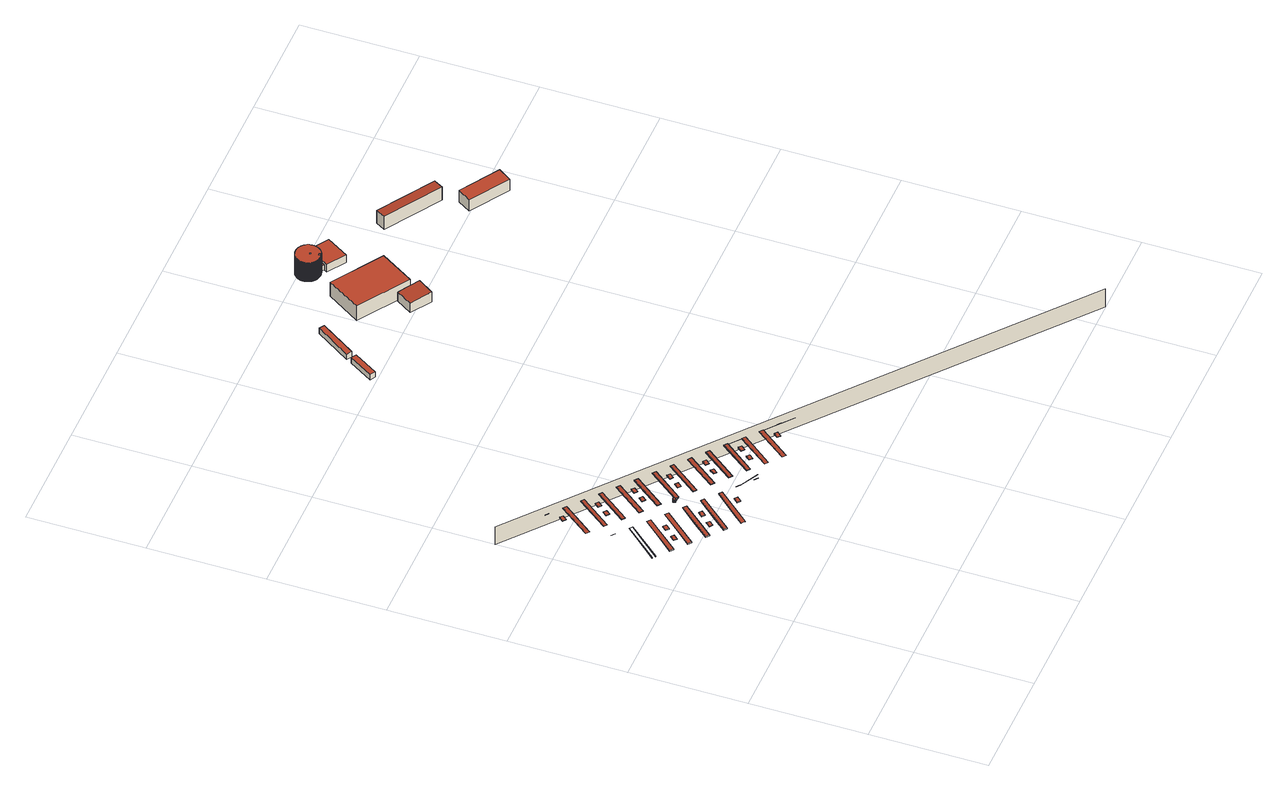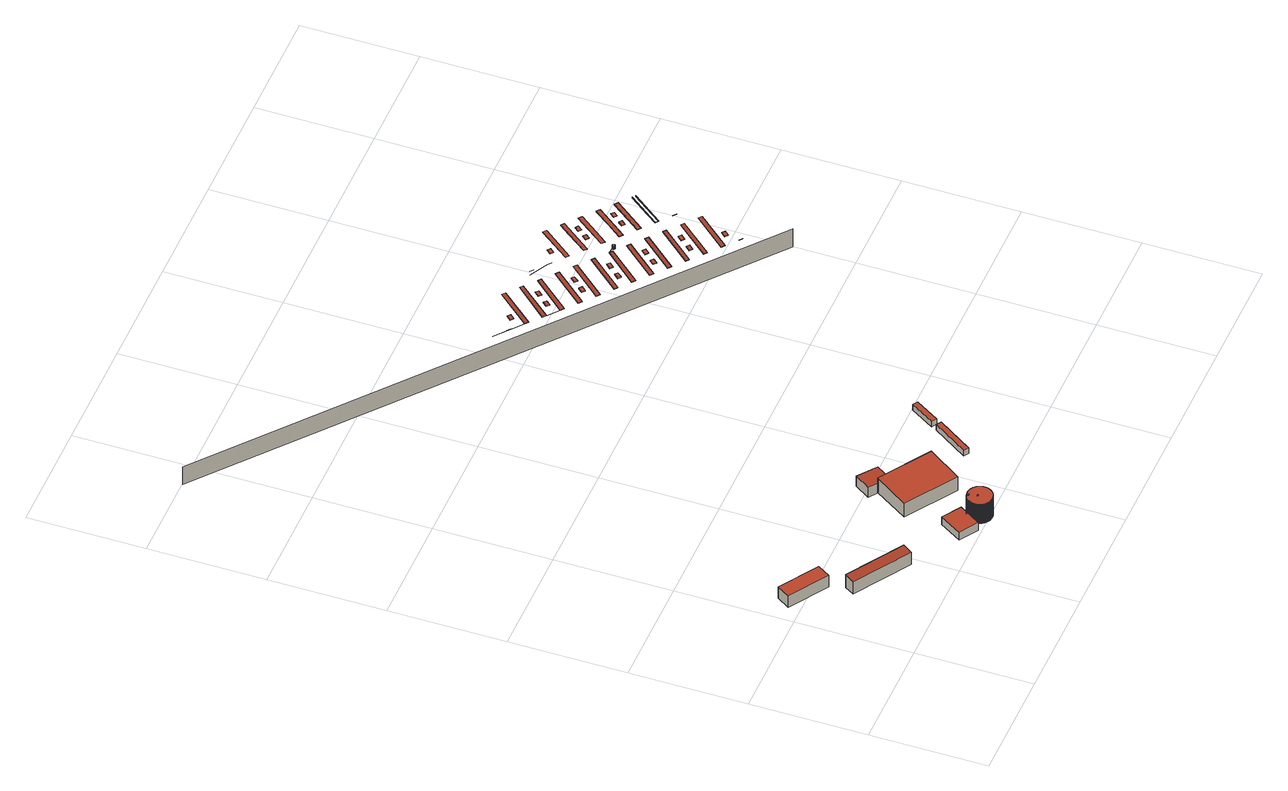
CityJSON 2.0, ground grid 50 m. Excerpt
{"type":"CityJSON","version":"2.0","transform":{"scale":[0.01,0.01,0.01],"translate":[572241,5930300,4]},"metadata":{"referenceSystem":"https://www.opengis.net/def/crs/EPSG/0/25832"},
"CityObjects":{
"building1":{"type":"Building","attributes":{"Grundfläche 2D":"13745.719091","Grundhöhe NN":"4.508"},"children":["building1-1","building1-2","building1-3","building1-4","building1-5","building1-6","building1-7","building1-8","building1-9","building1-10","building1-11","building1-12","building1-13","building1-14","building1-15","building1-16","building1-17","building1-18"],"geometry":[{"type":"MultiSurface","lod":"3","boundaries":[[[0,1,2,3]],[[4,5,6,7,8]],[[9,10,11,12,13]],[[14,15,16,17]],[[2,18,19,3]],[[20,21,22,23]],[[0,3,19,24,25]],[[26,18,2,1,27]],[[28,29,30,31]],[[16,32,33,17]],[[5,12,11,6]],[[34,35,36,37]],[[38,39,32,16,15]],[[40,41,42,43]],[[44,14,17,33,45]],[[46,47,48,49]],[[30,50,51,31]],[[26,24,19,18]],[[52,53,54,55]],[[41,40,56,57]],[[57,56,58,59]],[[35,60,61,36]],[[62,50,30,29,63]],[[64,65,66,67]],[[68,28,31,51,69]],[[48,70,71,49]],[[39,45,33,32]],[[72,73,70,48,47]],[[74,75,76,77]],[[60,35,34,78]],[[78,34,37,79]],[[53,80,81,54]],[[82,46,49,71,83]],[[41,57,59,42]],[[84,85,86,87]],[[88,89,85,84,90]],[[62,69,51,50]],[[91,92,93,94]],[[80,53,52,95]],[[95,52,55,96]],[[75,97,98,76]],[[99,100,87,86,101]],[[60,78,79,61]],[[102,103,104]],[[102,104,105]],[[106,105,104,103]],[[103,102,106]],[[73,83,71,70]],[[107,108,109,106]],[[97,75,74,110]],[[110,74,77,111]],[[92,112,113,93]],[[80,95,96,81]],[[89,101,86,85]],[[112,92,91,114]],[[115,116,117,118]],[[114,91,94,119]],[[108,120,121,109]],[[97,110,111,98]],[[122,123,124,125]],[[126,127,128,129]],[[120,108,107,130]],[[130,107,106,131]],[[116,132,133,117]],[[112,114,119,113]],[[134,135,122]],[[135,136,122]],[[136,137,122]],[[138,139,140,141]],[[142,143,144,145]],[[132,116,115,146]],[[146,115,118,147]],[[127,148,149,128]],[[120,130,131,121]],[[136,135,134]],[[137,136,134]],[[148,127,126,150]],[[151,152,153,154]],[[150,126,129,155]],[[143,156,157,144]],[[132,146,147,133]],[[156,143,142,158]],[[158,142,145,159]],[[152,160,161,153]],[[148,150,155,149]],[[160,152,151,162]],[[162,151,154,163]],[[164,165,166,167]],[[156,158,159,157]],[[165,164,168,169]],[[169,168,170,171]],[[172,173,174,175]],[[160,162,163,161]],[[173,172,176,177]],[[177,176,178,179]],[[163,166,171]],[[165,169,171,166]],[[180,181,182,183]],[[173,177,179,174]],[[184,179,185]],[[186,187,188,185]],[[184,185,188]]],"semantics":{"surfaces":[{"type":"WallSurface"},{"type":"RoofSurface"}],"values":[0,0,0,0,1,0,0,0,0,1,0,0,0,0,0,0,1,0,0,1,0,0,0,0,0,1,0,0,0,1,0,0,0,0,1,0,0,0,1,0,0,0,0,1,1,1,1,0,0,1,0,0,0,0,1,0,0,0,0,0,0,1,0,0,0,1,1,1,0,0,1,0,0,0,1,1,1,0,0,0,0,1,0,0,0,1,0,0,0,1,0,0,0,1,0,1,0,0,0,1,0,1]}}]},
"building1-1":{"type":"BuildingInstallation","parents":["building1"],"geometry":[{"type":"MultiSurface","lod":"3","boundaries":[[[189,190,191,192]],[[192,191,193,194]],[[189,192,194,195]],[[190,189,195,196]],[[191,190,196,193]]],"semantics":{"surfaces":[{"type":"RoofSurface"},{"type":"WallSurface"}],"values":[0,1,1,1,1]}}]},
"building1-2":{"type":"BuildingInstallation","parents":["building1"],"geometry":[{"type":"MultiSurface","lod":"3","boundaries":[[[197,198,199,200]],[[200,199,201,202]],[[197,200,202,203]],[[198,197,203,204]],[[199,198,204,201]]],"semantics":{"surfaces":[{"type":"RoofSurface"},{"type":"WallSurface"}],"values":[0,1,1,1,1]}}]},
"building1-3":{"type":"BuildingInstallation","parents":["building1"],"geometry":[{"type":"MultiSurface","lod":"3","boundaries":[[[205,206,207,208]],[[208,207,209,210]],[[205,208,210,211]],[[206,205,211,212]],[[207,206,212,209]]],"semantics":{"surfaces":[{"type":"RoofSurface"},{"type":"WallSurface"}],"values":[0,1,1,1,1]}}]},
"building1-4":{"type":"BuildingInstallation","parents":["building1"],"geometry":[{"type":"MultiSurface","lod":"3","boundaries":[[[213,214,215,216]],[[216,215,217,218]],[[213,216,218,219]],[[214,213,219,220]],[[215,214,220,217]]],"semantics":{"surfaces":[{"type":"RoofSurface"},{"type":"WallSurface"}],"values":[0,1,1,1,1]}}]},
"building1-5":{"type":"BuildingInstallation","parents":["building1"],"geometry":[{"type":"MultiSurface","lod":"3","boundaries":[[[221,222,223,224]],[[224,223,225,226]],[[221,224,226,227]],[[222,221,227,228]],[[223,222,228,225]]],"semantics":{"surfaces":[{"type":"RoofSurface"},{"type":"WallSurface"}],"values":[0,1,1,1,1]}}]},
"building1-6":{"type":"BuildingInstallation","parents":["building1"],"geometry":[{"type":"MultiSurface","lod":"3","boundaries":[[[229,230,231,232]],[[232,231,233,234]],[[229,232,234,235]],[[230,229,235,236]],[[231,230,236,233]]],"semantics":{"surfaces":[{"type":"RoofSurface"},{"type":"WallSurface"}],"values":[0,1,1,1,1]}}]},
"building1-7":{"type":"BuildingInstallation","parents":["building1"],"geometry":[{"type":"MultiSurface","lod":"3","boundaries":[[[237,238,239,240]],[[240,239,241,242]],[[237,240,242,243]],[[238,237,243,244]],[[239,238,244,241]]],"semantics":{"surfaces":[{"type":"RoofSurface"},{"type":"WallSurface"}],"values":[0,1,1,1,1]}}]},
"building1-8":{"type":"BuildingInstallation","parents":["building1"],"geometry":[{"type":"MultiSurface","lod":"3","boundaries":[[[245,246,247,248,249,250,251,252,253,254,255,256,257,258,259,260,261,262,263,264,265,266,267,268,269,270,271,272,273,274,275,276,277,278,279,280,281,282,283,284,285,286,287,288,289,290,291,292,293,294,295,296,297,298,299,300,301,302,303,304,305,306,307,308,309,310,311,312,313,314,315,316,317,318,319,320,321,322,323,324,325,326,327,328,329,330,331,332,333,334,335,336,337,338,339,340,341,342,343,344,345,346,347,348,349,350,351,352,353,354,355,356,357,358,359,360,361,362,363,364,365,366,367,368,369,370,371,372,373,374,375,376,377,378,379,380,381,382,383,384,385,386,387,388,389,390,391,392,393,394,395,396,397,398,399,400,401,402]],[[403,404,260,259]],[[404,405,261,260]],[[405,406,262,261]],[[406,407,408,264,263,262]],[[408,409,265,264]],[[409,410,266,265]],[[410,411,267,266]],[[411,412,268,267]],[[413,414,402,401]],[[414,415,416,246,245,402]],[[416,417,247,246]],[[417,418,419,249,248,247]],[[419,420,421,251,250,249]],[[421,422,252,251]],[[422,423,424,425,255,254,253,252]],[[425,426,256,255]],[[426,427,428,403,259,258,257,256]],[[412,429,269,268]],[[429,430,270,269]],[[430,431,271,270]],[[431,432,272,271]],[[432,433,273,272]],[[433,434,274,273]],[[434,435,275,274]],[[435,436,276,275]],[[436,437,277,276]],[[437,438,278,277]],[[438,439,279,278]],[[439,440,280,279]],[[440,441,281,280]],[[441,442,282,281]],[[442,443,283,282]],[[443,444,284,283]],[[444,445,285,284]],[[445,446,286,285]],[[446,447,287,286]],[[447,448,449,289,288,287]],[[449,450,290,289]],[[450,451,452,292,291,290]],[[452,453,293,292]],[[453,454,455,295,294,293]],[[455,456,296,295]],[[456,457,297,296]],[[457,458,459,460,300,299,298,297]],[[460,461,301,300]],[[461,462,302,301]],[[462,463,464,304,303,302]],[[464,465,305,304]],[[465,466,306,305]],[[466,467,307,306]],[[467,468,308,307]],[[468,469,309,308]],[[469,470,310,309]],[[470,471,311,310]],[[471,472,473,313,312,311]],[[473,474,314,313]],[[474,475,315,314]],[[475,476,316,315]],[[476,477,317,316]],[[477,478,318,317]],[[478,479,319,318]],[[479,480,320,319]],[[480,481,321,320]],[[481,482,322,321]],[[482,483,323,322]],[[483,484,324,323]],[[484,485,325,324]],[[485,486,326,325]],[[486,487,327,326]],[[487,488,328,327]],[[488,489,329,328]],[[489,490,330,329]],[[490,491,492,332,331,330]],[[492,493,333,332]],[[493,494,334,333]],[[494,495,335,334]],[[495,496,336,335]],[[496,497,498,338,337,336]],[[498,499,339,338]],[[499,500,340,339]],[[500,501,341,340]],[[501,502,342,341]],[[502,503,343,342]],[[503,504,344,343]],[[504,505,345,344]],[[505,506,346,345]],[[506,507,347,346]],[[507,508,348,347]],[[508,102,103,350,349,348]],[[103,104,351,350]],[[104,105,352,351]],[[105,509,353,352]],[[509,510,354,353]],[[510,511,355,354]],[[511,512,356,355]],[[512,513,357,356]],[[513,514,358,357]],[[514,515,359,358]],[[515,516,360,359]],[[516,517,361,360]],[[517,518,362,361]],[[518,519,363,362]],[[519,520,521,365,364,363]],[[521,522,366,365]],[[522,523,367,366]],[[523,524,525,369,368,367]],[[525,526,370,369]],[[526,527,371,370]],[[527,528,529,530,374,373,372,371]],[[530,531,532,376,375,374]],[[532,533,377,376]],[[533,534,535,379,378,377]],[[535,536,380,379]],[[536,537,381,380]],[[537,538,382,381]],[[538,539,383,382]],[[539,540,384,383]],[[540,541,385,384]],[[541,542,386,385]],[[542,543,387,386]],[[543,544,388,387]],[[544,545,389,388]],[[545,546,390,389]],[[546,547,391,390]],[[547,548,392,391]],[[548,549,393,392]],[[549,550,394,393]],[[550,551,395,394]],[[551,552,396,395]],[[552,553,397,396]],[[553,554,398,397]],[[554,555,399,398]],[[555,556,400,399]],[[556,413,401,400]]],"semantics":{"surfaces":[{"type":"RoofSurface"},{"type":"WallSurface"}],"values":[0,1,1,1,1,1,1,1,1,1,1,1,1,1,1,1,1,1,1,1,1,1,1,1,1,1,1,1,1,1,1,1,1,1,1,1,1,1,1,1,1,1,1,1,1,1,1,1,1,1,1,1,1,1,1,1,1,1,1,1,1,1,1,1,1,1,1,1,1,1,1,1,1,1,1,1,1,1,1,1,1,1,1,1,1,1,1,1,1,1,1,1,1,1,1,1,1,1,1,1,1,1,1,1,1,1,1,1,1,1,1,1,1,1,1,1,1,1,1,1,1,1,1,1,1,1,1,1,1,1,1,1,1,1,1]}}]},
"building1-9":{"type":"BuildingInstallation","parents":["building1"],"geometry":[{"type":"MultiSurface","lod":"3","boundaries":[[[557,558,559,560]],[[560,559,561,562]],[[557,560,562,563]],[[558,557,563,564]],[[559,558,564,561]]],"semantics":{"surfaces":[{"type":"RoofSurface"},{"type":"WallSurface"}],"values":[0,1,1,1,1]}}]},
"building1-10":{"type":"BuildingInstallation","parents":["building1"],"geometry":[{"type":"MultiSurface","lod":"3","boundaries":[[[565,566,567,568]],[[568,567,569,570]],[[565,568,570,571]],[[566,565,571,572]],[[567,566,572,569]]],"semantics":{"surfaces":[{"type":"RoofSurface"},{"type":"WallSurface"}],"values":[0,1,1,1,1]}}]},
"building1-11":{"type":"BuildingInstallation","parents":["building1"],"geometry":[{"type":"MultiSurface","lod":"3","boundaries":[[[573,574,575,576]],[[576,575,577,578]],[[573,576,578,579]],[[579,580,574,573]],[[580,577,575,574]]],"semantics":{"surfaces":[{"type":"RoofSurface"},{"type":"WallSurface"}],"values":[0,1,1,1,1]}}]},
"building1-12":{"type":"BuildingInstallation","parents":["building1"],"geometry":[{"type":"MultiSurface","lod":"3","boundaries":[[[581,582,583,584]],[[584,583,585,586]],[[581,584,586,587]],[[582,581,587,588]],[[583,582,588,585]]],"semantics":{"surfaces":[{"type":"RoofSurface"},{"type":"WallSurface"}],"values":[0,1,1,1,1]}}]},
"building1-13":{"type":"BuildingInstallation","parents":["building1"],"geometry":[{"type":"MultiSurface","lod":"3","boundaries":[[[589,590,591,592]],[[592,591,593,594]],[[589,592,594,595]],[[590,589,595,596]],[[591,590,596,593]]],"semantics":{"surfaces":[{"type":"RoofSurface"},{"type":"WallSurface"}],"values":[0,1,1,1,1]}}]},
"building1-14":{"type":"BuildingInstallation","parents":["building1"],"geometry":[{"type":"MultiSurface","lod":"3","boundaries":[[[597,598,599,600]],[[600,599,601,602]],[[597,600,602,603]],[[598,597,603,604]],[[599,598,604,601]]],"semantics":{"surfaces":[{"type":"RoofSurface"},{"type":"WallSurface"}],"values":[0,1,1,1,1]}}]},
"building1-15":{"type":"BuildingInstallation","parents":["building1"],"geometry":[{"type":"MultiSurface","lod":"3","boundaries":[[[605,606,607,608]],[[608,607,609,610]],[[605,608,610,611]],[[606,605,611,612]],[[607,606,612,609]]],"semantics":{"surfaces":[{"type":"RoofSurface"},{"type":"WallSurface"}],"values":[0,1,1,1,1]}}]},
"building1-16":{"type":"BuildingInstallation","parents":["building1"],"geometry":[{"type":"MultiSurface","lod":"3","boundaries":[[[613,614,615,616]],[[616,615,617,618]],[[613,616,618,619]],[[614,613,619,620]],[[615,614,620,617]]],"semantics":{"surfaces":[{"type":"RoofSurface"},{"type":"WallSurface"}],"values":[0,1,1,1,1]}}]},
"building1-17":{"type":"BuildingInstallation","parents":["building1"],"geometry":[{"type":"MultiSurface","lod":"3","boundaries":[[[621,622,623,624]],[[624,623,625,626]],[[621,624,626,627]],[[622,621,627,628]],[[623,622,628,625]]],"semantics":{"surfaces":[{"type":"RoofSurface"},{"type":"WallSurface"}],"values":[0,1,1,1,1]}}]},
"building1-18":{"type":"BuildingInstallation","parents":["building1"],"geometry":[{"type":"MultiSurface","lod":"3","boundaries":[[[629,630,631,632]],[[632,631,633,634]],[[629,632,634,635]],[[630,629,635,636]],[[631,630,636,633]]],"semantics":{"surfaces":[{"type":"RoofSurface"},{"type":"WallSurface"}],"values":[0,1,1,1,1]}}]},
"building2":{"type":"Building","attributes":{"Grundfläche 2D":"29.723654","Grundhöhe NN":"5.709"},"geometry":[{"type":"Solid","lod":"3","boundaries":[[[[637,638,639,640]],[[641,642,640,639]],[[642,643,637,640]],[[643,644,638,637]],[[644,641,639,638]],[[644,643,642,641]]]],"semantics":{"surfaces":[{"type":"RoofSurface"},{"type":"WallSurface"},{"type":"GroundSurface"}],"values":[[0,1,1,1,1,2]]}}]},
"building3":{"type":"Building","attributes":{"Grundfläche 2D":"45.830165","Grundhöhe NN":"5.758"},"geometry":[{"type":"Solid","lod":"3","boundaries":[[[[645,646,647,648]],[[649,650,648,647]],[[650,651,645,648]],[[651,652,646,645]],[[652,649,647,646]],[[652,651,650,649]]]],"semantics":{"surfaces":[{"type":"RoofSurface"},{"type":"WallSurface"},{"type":"GroundSurface"}],"values":[[0,1,1,1,1,2]]}}]},
"building4":{"type":"Building","attributes":{"Grundfläche 2D":"83.317395","Grundhöhe NN":"5.431"},"geometry":[{"type":"Solid","lod":"3","boundaries":[[[[653,654,655,656,657,658]],[[659,660,658,657]],[[660,661,653,658]],[[661,662,654,653]],[[662,663,655,654]],[[663,664,656,655]],[[664,659,657,656]],[[664,663,662,661,660,659]]]],"semantics":{"surfaces":[{"type":"RoofSurface"},{"type":"WallSurface"},{"type":"GroundSurface"}],"values":[[0,1,1,1,1,1,1,2]]}}]},
"building5":{"type":"Building","attributes":{"Grundfläche 2D":"449.081222","Grundhöhe NN":"5.836"},"geometry":[{"type":"Solid","lod":"3","boundaries":[[[[665,666,667,668]],[[666,665,669,670]],[[667,666,670,671]],[[668,667,671,672]],[[665,668,672,669]],[[670,669,672,671]]]],"semantics":{"surfaces":[{"type":"RoofSurface"},{"type":"WallSurface"},{"type":"GroundSurface"}],"values":[[0,1,1,1,1,2]]}}]},
"building6":{"type":"Building","attributes":{"Grundfläche 2D":"85.314763","Grundhöhe NN":"5.750"},"children":["building6-1","building6-2"],"geometry":[{"type":"Solid","lod":"3","boundaries":[[[[673,674,675,676,677,678,679,680,681,682,683,684,685,686,687,688,689,690,691,692,693,694,695,696,697,698,699,700,701,702,703,704,705,706,707,708,709,710,711,712,713,714,715,716,717,718,719,720,721,722,723,724,725,726,727,728,729,730,731,732,733,734,735,736,737,738,739,740,741,742,743,744,745,746,747,748,749,750,751,752,753,754,755,756,757,758,759,760,761,762,763,764,765,766,767,768,769,770,771,772,773,774,775,776,777,778,779,780,781,782,783,784,785,786,787,788,789,790,791,792,793,794,795,796,797,798,799,800,801,802,803,804,805,806,807,808,809,810,811,812,813,814,815,816,817,818,819,820,821,822,823,824,825,826,827,828,829,830,831,832,833,834,835,836,837,838,839,840,841,842,843,844,845,846,847,848,849,850,851,852,853,854,855,856,857,858]],[[859,860,680,679]],[[860,861,681,680]],[[861,862,682,681]],[[862,863,683,682]],[[863,864,684,683]],[[864,865,685,684]],[[865,866,686,685]],[[866,867,687,686]],[[867,868,688,687]],[[868,869,689,688]],[[869,870,690,689]],[[870,871,691,690]],[[871,872,692,691]],[[872,873,693,692]],[[873,874,694,693]],[[874,875,695,694]],[[875,876,696,695]],[[876,877,697,696]],[[877,878,698,697]],[[878,879,699,698]],[[880,859,679,678]],[[881,882,676,675]],[[882,883,677,676]],[[883,880,678,677]],[[879,884,700,699]],[[884,885,701,700]],[[885,886,702,701]],[[886,887,703,702]],[[887,888,704,703]],[[888,889,705,704]],[[889,890,706,705]],[[890,891,707,706]],[[891,892,708,707]],[[892,893,709,708]],[[893,894,710,709]],[[894,895,711,710]],[[895,896,712,711]],[[896,897,713,712]],[[897,898,714,713]],[[898,899,715,714]],[[899,900,716,715]],[[900,901,717,716]],[[901,902,718,717]],[[902,903,719,718]],[[903,904,720,719]],[[904,905,721,720]],[[905,906,722,721]],[[906,907,723,722]],[[907,908,724,723]],[[908,909,725,724]],[[909,910,726,725]],[[910,911,727,726]],[[911,912,728,727]],[[912,913,729,728]],[[913,914,730,729]],[[914,915,731,730]],[[915,916,732,731]],[[916,917,733,732]],[[917,918,734,733]],[[918,919,735,734]],[[919,920,736,735]],[[920,921,737,736]],[[921,922,738,737]],[[922,923,739,738]],[[923,924,740,739]],[[924,925,741,740]],[[925,926,742,741]],[[926,927,743,742]],[[927,928,744,743]],[[928,929,745,744]],[[929,930,746,745]],[[930,931,747,746]],[[931,932,748,747]],[[932,933,749,748]],[[933,934,750,749]],[[934,935,751,750]],[[935,936,752,751]],[[936,937,753,752]],[[937,938,754,753]],[[938,939,755,754]],[[939,940,756,755]],[[940,941,757,756]],[[941,942,758,757]],[[942,943,759,758]],[[943,944,760,759]],[[944,945,761,760]],[[945,946,762,761]],[[946,947,763,762]],[[947,948,764,763]],[[948,949,765,764]],[[949,950,766,765]],[[950,951,767,766]],[[951,952,768,767]],[[952,953,769,768]],[[953,954,770,769]],[[954,955,771,770]],[[955,956,772,771]],[[956,957,773,772]],[[957,958,774,773]],[[958,959,775,774]],[[959,960,776,775]],[[960,961,777,776]],[[961,962,778,777]],[[962,963,779,778]],[[963,964,780,779]],[[964,965,781,780]],[[965,966,782,781]],[[966,967,783,782]],[[967,968,784,783]],[[968,969,785,784]],[[969,970,786,785]],[[970,971,787,786]],[[971,972,788,787]],[[972,973,789,788]],[[973,974,790,789]],[[974,975,791,790]],[[975,976,792,791]],[[976,977,793,792]],[[977,978,794,793]],[[978,979,795,794]],[[979,980,796,795]],[[980,981,797,796]],[[981,982,798,797]],[[982,983,799,798]],[[983,984,800,799]],[[984,985,801,800]],[[985,986,802,801]],[[986,987,803,802]],[[987,988,804,803]],[[988,989,805,804]],[[989,990,806,805]],[[990,991,807,806]],[[991,992,808,807]],[[992,993,809,808]],[[993,994,810,809]],[[994,995,811,810]],[[995,996,812,811]],[[996,997,813,812]],[[997,998,814,813]],[[998,999,815,814]],[[999,1000,816,815]],[[1000,1001,817,816]],[[1001,1002,818,817]],[[1002,1003,819,818]],[[1003,1004,820,819]],[[1004,1005,821,820]],[[1005,1006,822,821]],[[1006,1007,823,822]],[[1007,1008,824,823]],[[1008,1009,825,824]],[[1009,1010,826,825]],[[1010,1011,827,826]],[[1011,1012,828,827]],[[1012,1013,829,828]],[[1013,1014,830,829]],[[1014,1015,831,830]],[[1015,1016,832,831]],[[1016,1017,833,832]],[[1017,1018,834,833]],[[1018,1019,835,834]],[[1019,1020,836,835]],[[1020,1021,837,836]],[[1021,1022,838,837]],[[1022,1023,839,838]],[[1023,1024,840,839]],[[1024,1025,841,840]],[[1025,1026,842,841]],[[1026,1027,843,842]],[[1027,1028,844,843]],[[1028,1029,845,844]],[[1029,1030,846,845]],[[1030,1031,847,846]],[[1031,1032,848,847]],[[1032,1033,849,848]],[[1033,1034,850,849]],[[1034,1035,851,850]],[[1035,1036,852,851]],[[1036,1037,853,852]],[[1037,1038,854,853]],[[1038,1039,855,854]],[[1039,1040,856,855]],[[1040,1041,857,856]],[[1041,1042,858,857]],[[1042,1043,673,858]],[[1043,1044,674,673]],[[1044,881,675,674]],[[1040,1039,1038,1037,1036,1035,1034,1033,1032,1031,1030,1029,1028,1027,1026,1025,1024,1023,1022,1021,1020,1019,1018,1017,1016,1015,1014,1013,1012,1011,1010,1009,1008,1007,1006,1005,1004,1003,1002,1001,1000,999,998,997,996,995,994,993,992,991,990,989,988,987,986,985,984,983,982,981,980,979,978,977,976,975,974,973,972,971,970,969,968,967,966,965,964,963,962,961,960,959,958,957,956,955,954,953,952,951,950,949,948,947,946,945,944,943,942,941,940,939,938,937,936,935,934,933,932,931,930,929,928,927,926,925,924,923,922,921,920,919,918,917,916,915,914,913,912,911,910,909,908,907,906,905,904,903,902,901,900,899,898,897,896,895,894,893,892,891,890,889,888,887,886,885,884,879,878,877,876,875,874,873,872,871,870,869,868,867,866,865,864,863,862,861,860,859,880,883,882,881,1044,1043,1042,1041]]]],"semantics":{"surfaces":[{"type":"RoofSurface"},{"type":"WallSurface"},{"type":"GroundSurface"}],"values":[[0,1,1,1,1,1,1,1,1,1,1,1,1,1,1,1,1,1,1,1,1,1,1,1,1,1,1,1,1,1,1,1,1,1,1,1,1,1,1,1,1,1,1,1,1,1,1,1,1,1,1,1,1,1,1,1,1,1,1,1,1,1,1,1,1,1,1,1,1,1,1,1,1,1,1,1,1,1,1,1,1,1,1,1,1,1,1,1,1,1,1,1,1,1,1,1,1,1,1,1,1,1,1,1,1,1,1,1,1,1,1,1,1,1,1,1,1,1,1,1,1,1,1,1,1,1,1,1,1,1,1,1,1,1,1,1,1,1,1,1,1,1,1,1,1,1,1,1,1,1,1,1,1,1,1,1,1,1,1,1,1,1,1,1,1,1,1,1,1,1,1,1,1,1,1,1,1,1,1,1,1,1,1,1,1,1,1,2]]}}]},
"building6-1":{"type":"BuildingInstallation","parents":["building6"],"geometry":[{"type":"MultiSurface","lod":"3","boundaries":[[[1045,1046,1047,1048]],[[1048,1047,1049,1050]],[[1045,1048,1050,1051]],[[1046,1045,1051,1052]],[[1047,1046,1052,1049]]],"semantics":{"surfaces":[{"type":"RoofSurface"},{"type":"WallSurface"}],"values":[0,1,1,1,1]}}]},
"building6-2":{"type":"BuildingInstallation","parents":["building6"],"geometry":[{"type":"MultiSurface","lod":"3","boundaries":[[[1053,1054,1055,1056]],[[1056,1055,1057,1058]],[[1058,1059,1053,1056]],[[1054,1053,1059,1060]],[[1055,1054,1060,1057]]],"semantics":{"surfaces":[{"type":"RoofSurface"},{"type":"WallSurface"}],"values":[0,1,1,1,1]}}]},
"building7":{"type":"Building","attributes":{"Grundfläche 2D":"107.808588","Grundhöhe NN":"5.763"},"geometry":[{"type":"Solid","lod":"3","boundaries":[[[[1061,1062,1063,1064,1065,1066,1067,1068,1069,1070,1071,1072,1073,1074,1075,1076,1077,1078,1079,1080,1081,1082,1083,1084,1085,1086,1087,1088,1089,1090,1091,1092,1093,1094]],[[1095,1096,1097,1098]],[[1092,1091,1099,1100]],[[1093,1092,1100,1101]],[[1094,1093,1101,1102]],[[1061,1094,1102,1103]],[[1062,1061,1103,1104]],[[1063,1062,1104,1105]],[[1064,1063,1105,1106]],[[1065,1064,1106,1107]],[[1066,1065,1107,1108]],[[1067,1066,1108,1109]],[[1068,1067,1109,1110]],[[1069,1068,1110,1111]],[[1070,1069,1111,1112]],[[1071,1070,1112,1113]],[[1072,1071,1113,1114]],[[1073,1072,1114,1115]],[[1074,1073,1115,1116]],[[1075,1074,1116,1117]],[[1076,1075,1117,1118]],[[1077,1076,1118,1119]],[[1078,1077,1119,1120]],[[1079,1078,1120,1121]],[[1080,1079,1121,1122]],[[1081,1080,1122,1123]],[[1082,1081,1123,1124]],[[1083,1082,1124,1125]],[[1084,1083,1125,1126]],[[1085,1084,1126,1127]],[[1086,1085,1127,1128]],[[1087,1086,1128,1129]],[[1088,1087,1129,1130]],[[1090,1089,1088,1130,1131,1132]],[[1096,1095,1133,1134]],[[1090,1132,1135,1097,1096,1134,1099,1091]],[[1098,1097,1135,1136]],[[1095,1098,1136,1133]],[[1130,1129,1128,1127,1126,1125,1124,1123,1122,1121,1120,1119,1118,1117,1116,1115,1114,1113,1112,1111,1110,1109,1108,1107,1106,1105,1104,1103,1102,1101,1100,1099,1134,1133,1136,1135,1132,1131]]]],"semantics":{"surfaces":[{"type":"RoofSurface"},{"type":"WallSurface"},{"type":"GroundSurface"}],"values":[[0,0,1,1,1,1,1,1,1,1,1,1,1,1,1,1,1,1,1,1,1,1,1,1,1,1,1,1,1,1,1,1,1,1,1,1,1,1,2]]}}]},
"building8":{"type":"Building","attributes":{"Grundfläche 2D":"135.234832","Grundhöhe NN":"5.574"},"geometry":[{"type":"Solid","lod":"3","boundaries":[[[[1137,1138,1139,1140]],[[1141,1142,1140,1139]],[[1142,1143,1137,1140]],[[1143,1144,1138,1137]],[[1144,1141,1139,1138]],[[1144,1143,1142,1141]]]],"semantics":{"surfaces":[{"type":"RoofSurface"},{"type":"WallSurface"},{"type":"GroundSurface"}],"values":[[0,1,1,1,1,2]]}}]},
"building9":{"type":"Building","attributes":{"Grundfläche 2D":"130.352043","Grundhöhe NN":"5.273"},"geometry":[{"type":"Solid","lod":"3","boundaries":[[[[1145,1146,1147,1148]],[[1149,1150,1148,1147]],[[1150,1151,1145,1148]],[[1151,1152,1146,1145]],[[1152,1149,1147,1146]],[[1152,1151,1150,1149]]]],"semantics":{"surfaces":[{"type":"RoofSurface"},{"type":"WallSurface"},{"type":"GroundSurface"}],"values":[[0,1,1,1,1,2]]}}]}
},
"vertices":[
[1078,10547,1026],[1210,10438,1026],[1210,10438,1071],[1078,10547,1071],[1365,11883,1109],[1735,12331,1150],[1735,12331,1166],[590,10946,1071],[590,10946,1026],[459,11055,1026],[459,11055,1071],[1604,12440,1166],[1604,12440,1150],[1254,12016,1111],[1694,10034,1026],[1826,9926,1026],[1826,9926,1071],[1694,10034,1071],[2355,11823,1166],[2223,11932,1166],[1115,12838,1150],[984,12946,1150],[984,12946,1166],[1115,12838,1166],[2223,11932,1150],[1776,11391,1101],[2355,11823,1150],[1887,11258,1098],[2308,9525,1025],[2439,9416,1025],[2439,9416,1071],[2308,9525,1071],[2970,11311,1166],[2839,11419,1166],[1491,13300,1158],[1358,13409,1158],[1358,13409,1147],[1491,13300,1147],[2410,10633,1088],[2970,11311,1150],[741,13911,1158],[1885,15298,1058],[1885,15298,1027],[741,13911,1147],[2299,10766,1090],[2839,11419,1150],[2926,9019,1025],[3057,8911,1025],[3057,8911,1071],[2926,9019,1071],[3584,10801,1166],[3452,10910,1166],[2107,12784,1158],[1974,12893,1158],[1974,12893,1147],[2107,12784,1147],[873,13802,1158],[2017,15189,1059],[873,13802,1147],[2017,15189,1027],[2502,14795,1058],[2502,14795,1027],[3584,10801,1150],[2930,10011,1078],[1266,15804,1058],[1398,15695,1059],[1398,15695,1027],[1266,15804,1027],[2819,10143,1080],[3452,10910,1150],[4202,10296,1166],[4071,10404,1166],[3451,9387,1067],[4202,10296,1150],[2726,12278,1158],[2594,12387,1158],[2594,12387,1147],[2726,12278,1147],[2634,14686,1059],[2634,14686,1027],[3118,14279,1058],[3118,14279,1027],[3340,9520,1069],[4071,10404,1150],[3672,8399,1071],[4816,9784,1166],[4685,9893,1166],[3540,8508,1071],[3973,8763,1057],[4816,9784,1150],[3672,8399,1024],[3340,11765,1158],[3208,11874,1158],[3208,11874,1147],[3340,11765,1147],[3250,14170,1059],[3250,14170,1027],[3737,13773,1058],[3737,13773,1027],[3861,8896,1059],[3540,8508,1025],[4685,9893,1150],[3694,11291,1157],[3696,11292,1157],[3697,11293,1156],[3699,11295,1156],[3962,11261,1147],[3962,11261,1158],[3830,11370,1158],[3830,11370,1147],[3869,13664,1059],[3869,13664,1027],[4352,13260,1058],[4352,13260,1027],[4484,13151,1059],[4580,10753,1158],[4448,10862,1158],[4448,10862,1147],[4580,10753,1147],[4484,13151,1027],[4973,12756,1058],[4973,12756,1027],[5434,9276,1150],[5303,9384,1150],[5303,9384,1166],[5434,9276,1166],[5193,10246,1158],[5060,10355,1158],[5060,10355,1147],[5193,10246,1147],[5105,12647,1059],[5105,12647,1027],[5592,12248,1058],[5592,12248,1027],[6229,8856,1162],[6231,8856,1163],[6233,8855,1163],[6234,8855,1163],[6057,8767,1150],[5925,8876,1150],[5925,8876,1166],[6057,8767,1166],[5815,9738,1158],[5683,9847,1158],[5683,9847,1146],[5815,9738,1146],[5724,12139,1059],[5724,12139,1027],[6204,11741,1058],[6204,11741,1027],[6336,11632,1059],[6434,9227,1158],[6302,9336,1158],[6302,9336,1146],[6434,9227,1146],[6336,11632,1027],[6827,11233,1058],[6827,11233,1027],[6959,11124,1059],[6959,11124,1027],[7445,10722,1058],[7445,10722,1027],[7578,10613,1059],[7578,10613,1027],[6917,8822,1158],[8061,10208,1058],[8061,10208,1027],[6917,8822,1147],[7049,8713,1158],[8193,10099,1059],[7049,8713,1147],[8193,10099,1027],[7529,8318,1158],[8673,9704,1058],[8673,9704,1027],[7529,8318,1147],[7661,8209,1158],[8805,9595,1059],[7661,8209,1147],[8805,9595,1027],[7,17397,998],[21082,41,998],[21082,41,51],[7,17397,51],[9912,8687,1027],[9288,9193,1027],[9288,9193,1058],[9420,9085,1059],[9420,9085,1027],
[1817,10792,1088],[1667,10613,1088],[1782,10517,1088],[1932,10696,1088],[1782,10517,1055],[1932,10696,1071],[1817,10792,1071],[1667,10613,1055],
[2206,11263,1131],[2054,11080,1131],[2175,10980,1131],[2326,11163,1131],[2175,10980,1096],[2326,11163,1113],[2206,11263,1113],[2054,11080,1096],
[1313,15212,1099],[1160,15028,1099],[1274,14933,1099],[1427,15117,1099],[1274,14933,1072],[1427,15117,1056],[1313,15212,1056],[1160,15028,1072],
[3048,9776,1088],[2898,9587,1088],[3016,9494,1088],[3166,9683,1088],[3016,9494,1054],[3166,9683,1070],[3048,9776,1070],[2898,9587,1054],
[2161,13722,1128],[2005,13535,1139],[2123,13437,1138],[2279,13624,1128],[2123,13437,1113],[2279,13624,1097],[2161,13722,1096],[2005,13535,1113],
[3436,10244,1131],[3284,10061,1131],[3405,9961,1131],[3556,10144,1131],[3405,9961,1096],[3556,10144,1113],[3436,10244,1113],[3284,10061,1096],
[2545,14196,1094],[2395,14016,1104],[2510,13920,1104],[2660,14100,1093],[2510,13920,1071],[2660,14100,1056],[2545,14196,1056],[2395,14016,1071],
[3675,11397,1296],[3673,11397,1296],[3671,11398,1296],[3669,11398,1296],[3668,11399,1296],[3666,11399,1296],[3664,11399,1296],[3662,11399,1296],[3660,11399,1296],[3659,11400,1296],[3657,11400,1296],[3655,11400,1296],[3653,11400,1296],[3652,11399,1296],[3650,11399,1296],[3648,11399,1296],[3643,11398,1296],[3642,11398,1296],[3640,11397,1296],[3638,11397,1296],[3636,11396,1296],[3634,11396,1296],[3633,11395,1296],[3631,11394,1296],[3629,11393,1296],[3627,11392,1296],[3626,11391,1296],[3624,11390,1296],[3622,11389,1296],[3620,11388,1296],[3619,11387,1296],[3617,11385,1296],[3614,11383,1296],[3612,11381,1296],[3611,11379,1296],[3610,11378,1296],[3608,11376,1296],[3607,11374,1296],[3606,11373,1296],[3604,11371,1296],[3602,11367,1296],[3601,11365,1296],[3600,11363,1296],[3599,11361,1296],[3599,11359,1296],[3598,11357,1296],[3597,11355,1296],[3597,11353,1296],[3596,11348,1296],[3596,11346,1296],[3595,11344,1296],[3595,11340,1296],[3595,11336,1296],[3595,11334,1296],[3596,11332,1296],[3596,11330,1296],[3596,11328,1296],[3596,11326,1296],[3597,11322,1296],[3598,11320,1296],[3599,11318,1296],[3599,11317,1296],[3601,11313,1296],[3602,11310,1296],[3603,11308,1296],[3604,11307,1296],[3607,11303,1296],[3608,11301,1296],[3609,11300,1296],[3610,11299,1296],[3611,11297,1296],[3612,11296,1296],[3614,11295,1296],[3615,11293,1296],[3616,11292,1296],[3619,11290,1296],[3624,11287,1296],[3626,11286,1296],[3628,11284,1296],[3630,11284,1296],[3631,11283,1296],[3633,11282,1296],[3635,11281,1296],[3637,11280,1296],[3639,11280,1296],[3645,11278,1296],[3648,11278,1296],[3650,11278,1296],[3652,11278,1296],[3654,11277,1296],[3659,11277,1296],[3665,11278,1296],[3667,11278,1296],[3669,11279,1296],[3672,11279,1296],[3674,11280,1296],[3678,11281,1296],[3680,11282,1296],[3684,11284,1296],[3686,11285,1296],[3687,11286,1296],[3689,11287,1296],[3691,11288,1296],[3693,11289,1296],[3694,11291,1296],[3696,11292,1296],[3697,11293,1296],[3699,11295,1296],[3701,11297,1296],[3703,11299,1296],[3705,11301,1296],[3706,11303,1296],[3707,11304,1296],[3710,11309,1296],[3711,11310,1296],[3712,11313,1296],[3713,11315,1296],[3714,11318,1296],[3715,11320,1296],[3715,11322,1296],[3716,11323,1296],[3716,11327,1296],[3717,11331,1296],[3717,11333,1296],[3717,11335,1296],[3717,11337,1296],[3717,11339,1296],[3717,11341,1296],[3717,11343,1296],[3717,11345,1296],[3717,11347,1296],[3717,11349,1296],[3716,11351,1296],[3716,11353,1296],[3715,11355,1296],[3715,11357,1296],[3714,11359,1296],[3713,11361,1296],[3711,11365,1296],[3710,11367,1296],[3708,11371,1296],[3707,11373,1296],[3706,11375,1296],[3704,11376,1296],[3703,11378,1296],[3701,11380,1296],[3700,11381,1296],[3698,11383,1296],[3697,11384,1296],[3693,11387,1296],[3692,11388,1296],[3690,11390,1296],[3688,11391,1296],[3684,11393,1296],[3683,11394,1296],[3681,11395,1296],[3679,11395,1296],[3677,11396,1296],[3650,11399,1153],[3648,11399,1153],[3643,11398,1153],[3642,11398,1154],[3640,11397,1154],[3638,11397,1154],[3636,11396,1154],[3634,11396,1154],[3633,11395,1154],[3631,11394,1154],[3679,11395,1152],[3677,11396,1152],[3675,11397,1152],[3673,11397,1152],[3671,11398,1152],[3669,11398,1152],[3668,11399,1152],[3666,11399,1152],[3664,11399,1152],[3662,11399,1152],[3660,11399,1153],[3659,11400,1153],[3657,11400,1153],[3655,11400,1153],[3653,11400,1153],[3652,11399,1153],[3629,11393,1154],[3627,11392,1154],[3626,11391,1154],[3624,11390,1155],[3622,11389,1155],[3620,11388,1155],[3619,11387,1155],[3617,11385,1155],[3614,11383,1155],[3612,11381,1156],[3611,11379,1156],[3610,11378,1156],[3608,11376,1156],[3607,11374,1156],[3606,11373,1156],[3604,11371,1156],[3602,11367,1157],[3601,11365,1157],[3600,11363,1157],[3599,11361,1157],[3599,11359,1157],[3598,11357,1158],[3597,11355,1158],[3597,11353,1158],[3596,11348,1158],[3596,11346,1158],[3595,11344,1158],[3595,11340,1158],[3595,11336,1159],[3595,11334,1159],[3596,11332,1159],[3596,11330,1159],[3596,11328,1159],[3596,11326,1159],[3597,11322,1159],[3598,11320,1159],[3599,11318,1159],[3599,11317,1160],[3601,11313,1160],[3602,11310,1160],[3603,11308,1160],[3604,11307,1160],[3607,11303,1160],[3608,11301,1160],[3609,11300,1160],[3610,11299,1160],[3611,11297,1160],[3612,11296,1160],[3614,11295,1160],[3615,11293,1160],[3616,11292,1160],[3619,11290,1160],[3624,11287,1160],[3626,11286,1160],[3628,11284,1160],[3630,11284,1160],[3631,11283,1160],[3633,11282,1160],[3635,11281,1160],[3637,11280,1160],[3639,11280,1160],[3645,11278,1160],[3648,11278,1159],[3650,11278,1159],[3652,11278,1159],[3654,11277,1159],[3659,11277,1159],[3665,11278,1159],[3667,11278,1158],[3669,11279,1158],[3672,11279,1158],[3674,11280,1158],[3678,11281,1158],[3680,11282,1158],[3684,11284,1158],[3686,11285,1157],[3687,11286,1157],[3689,11287,1157],[3691,11288,1157],[3693,11289,1157],[3701,11297,1156],[3703,11299,1156],[3705,11301,1156],[3706,11303,1156],[3707,11304,1156],[3710,11309,1155],[3711,11310,1155],[3712,11313,1155],[3713,11315,1155],[3714,11318,1154],[3715,11320,1154],[3715,11322,1154],[3716,11323,1154],[3716,11327,1154],[3717,11331,1154],[3717,11333,1154],[3717,11335,1154],[3717,11337,1153],[3717,11339,1153],[3717,11341,1153],[3717,11343,1153],[3717,11345,1153],[3717,11347,1153],[3717,11349,1153],[3716,11351,1153],[3716,11353,1153],[3715,11355,1152],[3715,11357,1152],[3714,11359,1152],[3713,11361,1152],[3711,11365,1152],[3710,11367,1152],[3708,11371,1152],[3707,11373,1152],[3706,11375,1152],[3704,11376,1152],[3703,11378,1152],[3701,11380,1152],[3700,11381,1152],[3698,11383,1152],[3697,11384,1152],[3693,11387,1152],[3692,11388,1152],[3690,11390,1152],[3688,11391,1152],[3684,11393,1152],[3683,11394,1152],[3681,11395,1152],
[3401,12705,1128],[3245,12518,1139],[3363,12420,1138],[3519,12607,1128],[3363,12420,1112],[3519,12607,1096],[3401,12705,1096],[3245,12518,1112],
[4674,9234,1131],[4522,9051,1131],[4643,8951,1131],[4794,9134,1131],[4643,8951,1097],[4794,9134,1114],[4674,9234,1114],[4522,9051,1097],
[3780,13173,1104],[3633,12992,1104],[3746,12900,1104],[3893,13081,1104],[3746,12900,1071],[3893,13081,1056],[3780,13173,1056],[3633,12992,1072],
[4631,11689,1128],[4475,11503,1139],[4592,11404,1138],[4748,11591,1128],[4592,11404,1113],[4748,11591,1096],[4631,11689,1096],[4475,11503,1112],
[5018,12160,1104],[4864,11975,1104],[4981,11878,1104],[5135,12062,1104],[4981,11878,1072],[5135,12062,1056],[5018,12160,1056],[4864,11975,1072],
[5860,10672,1128],[5704,10485,1139],[5821,10387,1138],[5978,10574,1128],[5821,10387,1113],[5978,10574,1096],[5860,10672,1096],[5704,10485,1113],
[6244,11143,1104],[6096,10957,1109],[6223,10856,1109],[6372,11041,1104],[6223,10856,1072],[6372,11041,1056],[6244,11143,1056],[6096,10957,1072],
[7102,9653,1128],[6946,9466,1139],[7063,9368,1138],[7219,9554,1128],[7063,9368,1112],[7219,9554,1096],[7102,9653,1096],[6946,9466,1112],
[7489,10126,1109],[7341,9944,1109],[7455,9852,1109],[7603,10034,1109],[7455,9852,1071],[7603,10034,1055],[7489,10126,1055],[7341,9944,1071],
[8720,9108,1101],[8567,8924,1104],[8686,8825,1104],[8839,9009,1101],[8686,8825,1072],[8839,9009,1056],[8720,9108,1056],[8567,8924,1072],
[7175,25088,455],[7819,26122,455],[7612,26251,455],[6968,25217,455],[7612,26251,171],[6968,25217,171],[7175,25088,171],[7819,26122,171],
[8730,28013,455],[7717,26486,455],[7926,26347,455],[8938,27875,455],[7926,26347,176],[8938,27875,176],[8730,28013,176],[7717,26486,176],
[11139,25147,611],[11994,24577,671],[12440,25248,671],[12067,25494,641],[12073,25503,641],[11581,25824,611],[12073,25503,143],[11581,25824,143],[11139,25147,143],[11994,24577,143],[12440,25248,143],[12067,25494,143],
[9918,26909,960],[12073,25503,960],[13027,26965,907],[10872,28371,907],[9918,26909,184],[12073,25503,184],[13027,26965,184],[10872,28371,184],
[11993,29148,1167],[12007,29153,1167],[12022,29159,1167],[12035,29165,1167],[12049,29171,1167],[12062,29177,1167],[12087,29191,1167],[12112,29206,1167],[12124,29214,1167],[12136,29223,1167],[12148,29232,1167],[12160,29242,1167],[12172,29252,1167],[12183,29262,1167],[12195,29274,1167],[12206,29285,1167],[12217,29297,1167],[12228,29310,1167],[12238,29323,1167],[12248,29336,1167],[12258,29350,1167],[12268,29365,1167],[12277,29380,1167],[12285,29395,1167],[12293,29411,1167],[12301,29427,1167],[12308,29444,1167],[12315,29461,1167],[12321,29478,1167],[12326,29495,1167],[12331,29513,1167],[12335,29531,1167],[12339,29549,1167],[12342,29568,1167],[12344,29587,1167],[12346,29605,1167],[12347,29624,1167],[12347,29643,1167],[12347,29662,1167],[12346,29680,1167],[12344,29699,1167],[12342,29717,1167],[12339,29736,1167],[12335,29754,1167],[12331,29772,1167],[12326,29790,1167],[12320,29808,1167],[12314,29825,1167],[12307,29842,1167],[12300,29858,1167],[12293,29874,1167],[12284,29890,1167],[12276,29905,1167],[12267,29920,1167],[12257,29935,1167],[12247,29949,1167],[12237,29962,1167],[12227,29975,1167],[12216,29988,1167],[12205,30000,1167],[12194,30012,1167],[12182,30023,1167],[12170,30033,1167],[12159,30043,1167],[12147,30053,1167],[12135,30062,1167],[12123,30071,1167],[12110,30079,1167],[12086,30094,1167],[12061,30107,1167],[12048,30114,1167],[12034,30120,1167],[12020,30126,1167],[12006,30131,1167],[11991,30136,1167],[11976,30141,1167],[11961,30145,1167],[11945,30149,1167],[11929,30153,1167],[11913,30156,1167],[11896,30158,1167],[11880,30160,1167],[11863,30162,1167],[11845,30163,1167],[11828,30163,1167],[11810,30163,1167],[11793,30162,1167],[11775,30161,1167],[11757,30158,1167],[11739,30156,1167],[11721,30152,1167],[11703,30148,1167],[11685,30144,1167],[11667,30138,1167],[11650,30132,1167],[11632,30126,1167],[11615,30118,1167],[11598,30111,1167],[11581,30102,1167],[11565,30093,1167],[11549,30083,1167],[11533,30073,1167],[11518,30062,1167],[11503,30051,1167],[11488,30039,1167],[11474,30026,1167],[11461,30014,1167],[11448,30001,1167],[11436,29987,1167],[11424,29973,1167],[11412,29959,1167],[11402,29944,1167],[11392,29930,1167],[11382,29915,1167],[11373,29900,1167],[11365,29884,1167],[11357,29869,1167],[11350,29853,1167],[11343,29838,1167],[11337,29822,1167],[11332,29807,1167],[11327,29791,1167],[11322,29775,1167],[11319,29760,1167],[11315,29745,1167],[11312,29729,1167],[11310,29714,1167],[11308,29699,1167],[11307,29684,1167],[11306,29670,1167],[11305,29641,1167],[11306,29612,1167],[11307,29598,1167],[11308,29583,1167],[11310,29568,1167],[11313,29553,1167],[11316,29538,1167],[11319,29522,1167],[11323,29507,1167],[11327,29491,1167],[11332,29476,1167],[11338,29460,1167],[11344,29445,1167],[11350,29429,1167],[11358,29414,1167],[11366,29398,1167],[11374,29383,1167],[11383,29368,1167],[11393,29353,1167],[11403,29338,1167],[11413,29324,1167],[11425,29309,1167],[11437,29296,1167],[11449,29282,1167],[11462,29269,1167],[11476,29256,1167],[11490,29244,1167],[11504,29232,1167],[11519,29221,1167],[11534,29210,1167],[11550,29200,1167],[11566,29190,1167],[11583,29181,1167],[11599,29173,1167],[11617,29165,1167],[11634,29158,1167],[11651,29151,1167],[11669,29145,1167],[11687,29140,1167],[11705,29135,1167],[11722,29131,1167],[11741,29128,1167],[11758,29125,1167],[11776,29123,1167],[11794,29122,1167],[11812,29121,1167],[11830,29121,1167],[11847,29121,1167],[11864,29122,1167],[11881,29124,1167],[11898,29126,1167],[11915,29128,1167],[11931,29131,1167],[11947,29135,1167],[11962,29139,1167],[11978,29143,1167],[12087,29191,175],[12112,29206,175],[12124,29214,175],[12136,29223,175],[12148,29232,175],[12160,29242,175],[12172,29252,175],[12183,29262,175],[12195,29274,175],[12206,29285,175],[12217,29297,175],[12228,29310,175],[12238,29323,175],[12248,29336,175],[12258,29350,175],[12268,29365,175],[12277,29380,175],[12285,29395,175],[12293,29411,175],[12301,29427,175],[12308,29444,175],[12062,29177,175],[12022,29159,175],[12035,29165,175],[12049,29171,175],[12315,29461,175],[12321,29478,175],[12326,29495,175],[12331,29513,175],[12335,29531,175],[12339,29549,175],[12342,29568,175],[12344,29587,175],[12346,29605,175],[12347,29624,175],[12347,29643,175],[12347,29662,175],[12346,29680,175],[12344,29699,175],[12342,29717,175],[12339,29736,175],[12335,29754,175],[12331,29772,175],[12326,29790,175],[12320,29808,175],[12314,29825,175],[12307,29842,175],[12300,29858,175],[12293,29874,175],[12284,29890,175],[12276,29905,175],[12267,29920,175],[12257,29935,175],[12247,29949,175],[12237,29962,175],[12227,29975,175],[12216,29988,175],[12205,30000,175],[12194,30012,175],[12182,30023,175],[12170,30033,175],[12159,30043,175],[12147,30053,175],[12135,30062,175],[12123,30071,175],[12110,30079,175],[12086,30094,175],[12061,30107,175],[12048,30114,175],[12034,30120,175],[12020,30126,175],[12006,30131,175],[11991,30136,175],[11976,30141,175],[11961,30145,175],[11945,30149,175],[11929,30153,175],[11913,30156,175],[11896,30158,175],[11880,30160,175],[11863,30162,175],[11845,30163,175],[11828,30163,175],[11810,30163,175],[11793,30162,175],[11775,30161,175],[11757,30158,175],[11739,30156,175],[11721,30152,175],[11703,30148,175],[11685,30144,175],[11667,30138,175],[11650,30132,175],[11632,30126,175],[11615,30118,175],[11598,30111,175],[11581,30102,175],[11565,30093,175],[11549,30083,175],[11533,30073,175],[11518,30062,175],[11503,30051,175],[11488,30039,175],[11474,30026,175],[11461,30014,175],[11448,30001,175],[11436,29987,175],[11424,29973,175],[11412,29959,175],[11402,29944,175],[11392,29930,175],[11382,29915,175],[11373,29900,175],[11365,29884,175],[11357,29869,175],[11350,29853,175],[11343,29838,175],[11337,29822,175],[11332,29807,175],[11327,29791,175],[11322,29775,175],[11319,29760,175],[11315,29745,175],[11312,29729,175],[11310,29714,175],[11308,29699,175],[11307,29684,175],[11306,29670,175],[11305,29641,175],[11306,29612,175],[11307,29598,175],[11308,29583,175],[11310,29568,175],[11313,29553,175],[11316,29538,175],[11319,29522,175],[11323,29507,175],[11327,29491,175],[11332,29476,175],[11338,29460,175],[11344,29445,175],[11350,29429,175],[11358,29414,175],[11366,29398,175],[11374,29383,175],[11383,29368,175],[11393,29353,175],[11403,29338,175],[11413,29324,175],[11425,29309,175],[11437,29296,175],[11449,29282,175],[11462,29269,175],[11476,29256,175],[11490,29244,175],[11504,29232,175],[11519,29221,175],[11534,29210,175],[11550,29200,175],[11566,29190,175],[11583,29181,175],[11599,29173,175],[11617,29165,175],[11634,29158,175],[11651,29151,175],[11669,29145,175],[11687,29140,175],[11705,29135,175],[11722,29131,175],[11741,29128,175],[11758,29125,175],[11776,29123,175],[11794,29122,175],[11812,29121,175],[11830,29121,175],[11847,29121,175],[11864,29122,175],[11881,29124,175],[11898,29126,175],[11915,29128,175],[11931,29131,175],[11947,29135,175],[11962,29139,175],[11978,29143,175],[11993,29148,175],[12007,29153,175],
[11855,29539,1196],[11890,29561,1196],[11869,29594,1196],[11835,29572,1196],[11869,29594,1167],[11835,29572,1167],[11855,29539,1167],[11890,29561,1167],
[11908,29226,1184],[11923,29158,1184],[11996,29175,1184],[11981,29243,1184],[11996,29175,1167],[11981,29243,1167],[11908,29226,1167],[11923,29158,1167],
[12342,29568,436],[12339,29549,436],[12335,29531,436],[12331,29513,436],[12326,29495,436],[12321,29478,436],[12315,29461,436],[12308,29444,436],[12301,29427,436],[12293,29411,436],[12285,29395,436],[12277,29380,436],[12268,29365,436],[12258,29350,436],[12248,29336,436],[12238,29323,436],[12228,29310,436],[12217,29297,436],[12206,29285,436],[12195,29274,436],[12183,29262,436],[12172,29252,436],[12160,29242,436],[12148,29232,436],[12136,29223,436],[12124,29214,436],[12112,29206,436],[12087,29191,436],[12104,29179,436],[12197,29111,436],[12477,29548,436],[12347,29624,436],[12346,29605,436],[12344,29587,436],[13476,29413,578],[12705,29904,578],[12106,28968,578],[12888,28464,578],[12477,29548,176],[12347,29624,176],[12346,29605,176],[12344,29587,176],[12342,29568,176],[12339,29549,176],[12335,29531,176],[12331,29513,176],[12326,29495,176],[12321,29478,176],[12315,29461,176],[12308,29444,176],[12301,29427,176],[12293,29411,176],[12285,29395,176],[12277,29380,176],[12268,29365,176],[12258,29350,176],[12248,29336,176],[12238,29323,176],[12228,29310,176],[12217,29297,176],[12206,29285,176],[12195,29274,176],[12183,29262,176],[12172,29252,176],[12160,29242,176],[12148,29232,176],[12136,29223,176],[12124,29214,176],[12112,29206,176],[12087,29191,176],[12104,29179,176],[12197,29111,176],[13476,29413,176],[12705,29904,176],[12106,28968,176],[12888,28464,176],
[15444,28161,816],[15187,27755,838],[17555,26248,838],[17813,26655,816],[17555,26248,157],[17813,26655,157],[15444,28161,157],[15187,27755,157],
[19022,23991,721],[19379,24550,741],[17720,25606,738],[17364,25046,721],[17720,25606,127],[17364,25046,127],[19022,23991,127],[19379,24550,127]
]}
